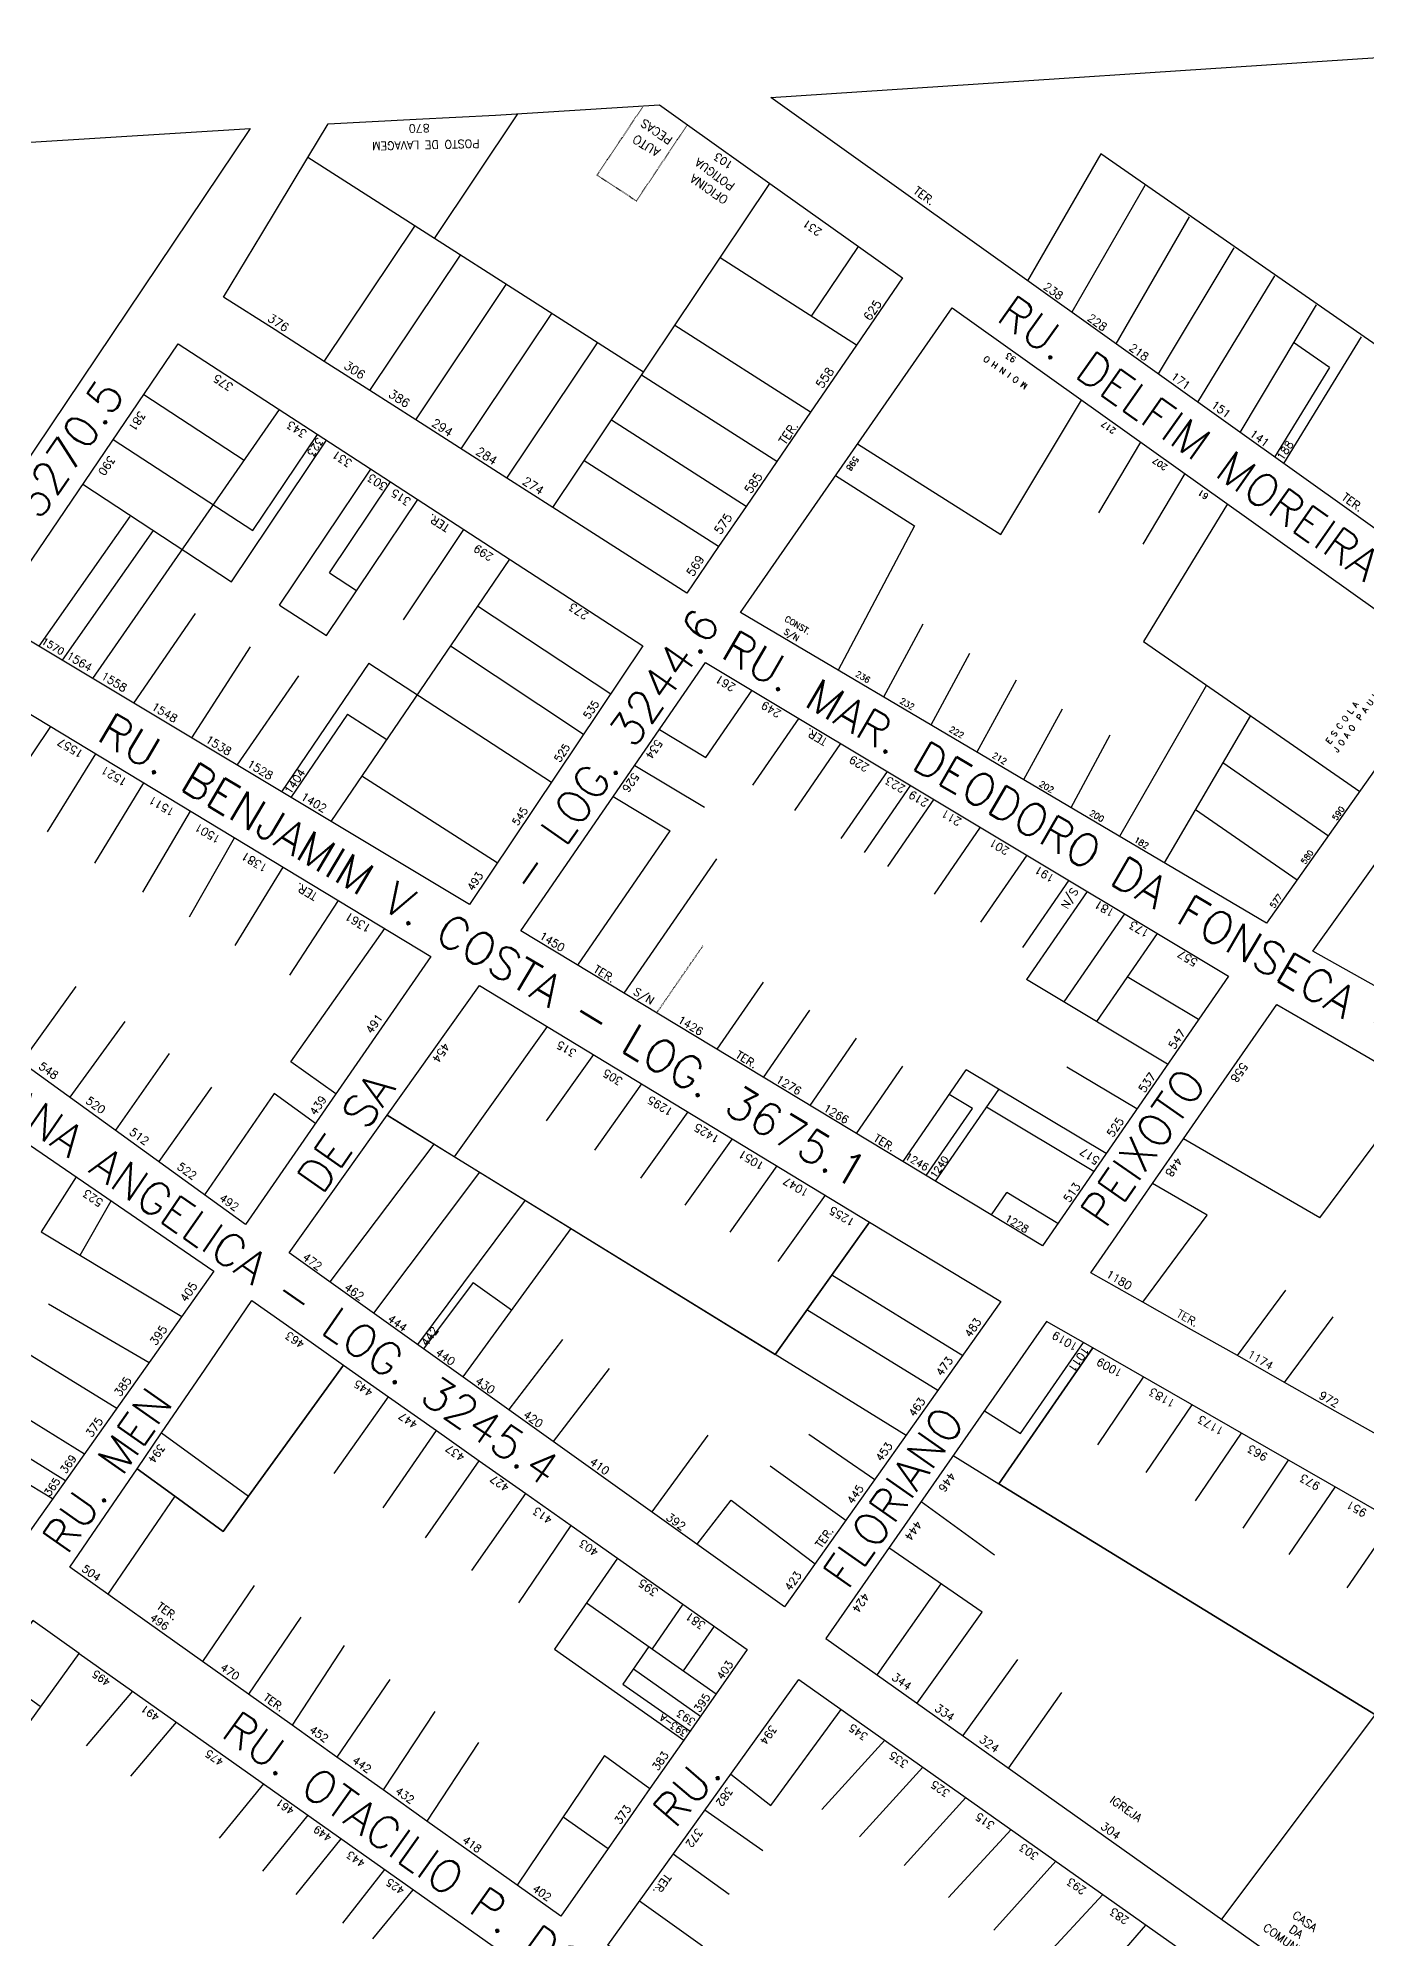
# Model space of a CAD drawing. Extents: x 714896 to 749292, y 8417558 to 8447149.
# Drawn here: x 739249.2 to 739493.9, y 8427572.9 to 8427923.2 of the extents above; entities that cross this region are included whole.
import ezdxf

# ---------------------------------------------------------------- set-up
doc = ezdxf.new("R2010")
doc.units = 0
doc.header["$MEASUREMENT"] = 0
doc.linetypes.add('ACAD_ISO03W100', pattern=[30, 12, -18])
for name, color, linetype in [('LOTE', 7, 'CONTINUOUS'), ('NUM-PORTA', 7, 'CONTINUOUS'), ('QUADRA', 6, 'CONTINUOUS'), ('TEXTO', 7, 'CONTINUOUS'), ('TEXTODERUA', 3, 'CONTINUOUS')]:
    doc.layers.add(name, color=color, linetype=linetype)
doc.styles.add('ROMANS', font='ROMANS.SHX', dxfattribs={"height": 1.5})

msp = doc.modelspace()

# ---------------------------------------------------------------- linework, layer by layer
at = {"layer": 'LOTE', "color": 7}
for p, q in [((739444.91, 8427901.8, 525.79), (739431.42, 8427878.44, 526.95)), ((739533.02, 8427840.56, 523.89), (739444.91, 8427901.8, 525.79)), ((739453.05, 8427896, 525.79), (739439.56, 8427872.63, 526.95)), ((739461.19, 8427890.19, 525.79), (739447.7, 8427866.82, 526.95)), ((739469.4, 8427884.51, 525.73), (739455.47, 8427861.28, 526.94)), ((739476.89, 8427879.34, 525.67), (739462.73, 8427856.09, 526.94)), ((739484.61, 8427874.01, 525.64), (739470.55, 8427850.51, 526.94)), ((739492.85, 8427868.13, 525.55), (739478.55, 8427844.8, 526.93)), ((739487.05, 8427862.48, 525.55), (739480.44, 8427867.05, 525.72)), ((739487.05, 8427862.48, 525.95), (739476.92, 8427845.96, 526.93)), ((739268.66, 8427857.49, 530.44), (739287.13, 8427845.39, 530.27)), ((739426.51, 8427831.67, 530.11), (739441.39, 8427856.46, 529.7)), ((739293.6, 8427854.71, 530.49), (739259.21, 8427805.18, 530.69)), ((739263.04, 8427849.21, 530.44), (739288.71, 8427832.4, 530.21)), ((739284.79, 8427822.97, 530.49), (739302.3, 8427849.05, 530.49)), ((739288.71, 8427832.4, 530.21), (739300.63, 8427850.14, 530.49)), ((739400.13, 8427848.41, 529.76), (739426.51, 8427831.67, 530.11)), ((739444.57, 8427835.7, 530.04), (739452.29, 8427848.71, 529.7)), ((739293.68, 8427818.67, 530.49), (739310.5, 8427843.72, 530.49)), ((739396.08, 8427842.58, 529.76), (739410.63, 8427833.31, 530.08)), ((739452.72, 8427829.89, 530.04), (739460.43, 8427842.91, 529.7)), ((739257.42, 8427840.94, 530.44), (739284.79, 8427822.97, 530.49)), ((739302.84, 8427824.64, 530.49), (739314.08, 8427841.39, 530.49)), ((739266.1, 8427835.01, 530.18), (739249.33, 8427811.11, 528.99)), ((739302.29, 8427813.07, 530.49), (739319.11, 8427838.11, 530.49)), ((739468.28, 8427837.32, 529.7), (739452.79, 8427811.96, 530.25)), ((739270.38, 8427832.42, 530.18), (739253.61, 8427808.52, 528.99)), ((739316.46, 8427815.98, 530.49), (739327.61, 8427832.59, 530.49)), ((739410.63, 8427833.31, 530.08), (739396.53, 8427806.68, 530.76)), ((739302.84, 8427824.64, 529.4), (739307.86, 8427821.37, 529.6)), ((739335.99, 8427827.13, 530.49), (739303.13, 8427778.81, 528.99)), ((739293.68, 8427818.67, 529.25), (739302.29, 8427813.07, 529.6)), ((739330.13, 8427818.52, 530.46), (739354.65, 8427802.36, 531.29)), ((739278.09, 8427817.11, 530.02), (739266.78, 8427800.62, 528.99)), ((739412.16, 8427815.18, 530.34), (739404.9, 8427801.73, 530.76)), ((739288.26, 8427811.02, 530.03), (739277.44, 8427794.22, 528.99)), ((739325.12, 8427811.15, 530.4), (739349.63, 8427794.88, 531.29)), ((739452.79, 8427811.96, 530.25), (739492.6, 8427784.37, 530.76)), ((739310.1, 8427807.98, 529.92), (739294.04, 8427784.27, 528.99)), ((739310.1, 8427807.98, 529.92), (739343.73, 8427786.07, 531.29)), ((739420.76, 8427809.77, 530.39), (739413.62, 8427796.58, 530.76)), ((739297.17, 8427805.67, 530.03), (739285.79, 8427789.22, 528.99)), ((739429.33, 8427804.85, 530.42), (739422.1, 8427791.57, 530.76)), ((739464.4, 8427803.93, 530.31), (739448.36, 8427776.05, 530.76)), ((739306.16, 8427798.61, 529.95), (739295.76, 8427783.25, 528.99)), ((739306.16, 8427798.61, 529.98), (739313.39, 8427793.9, 530.27)), ((739437.81, 8427799.51, 530.45), (739430.7, 8427786.49, 530.76)), ((739472.48, 8427798.34, 530.36), (739456.61, 8427771.17, 530.76)), ((739251.46, 8427796.33, 528.77), (739221.76, 8427752.08, 530.79)), ((739446.61, 8427794.74, 530.46), (739439.42, 8427781.34, 530.76)), ((739250.93, 8427776.93, 529.98), (739259.81, 8427791.28, 528.77)), ((739467.41, 8427789.66, 530.51), (739486.83, 8427776.2, 530.76)), ((739333.75, 8427771.19, 531.29), (739308.82, 8427787.17, 529.78)), ((739259.62, 8427771.15, 529.96), (739268.66, 8427785.93, 528.77)), ((739268.49, 8427765.82, 529.97), (739277.24, 8427780.74, 528.77)), ((739462.35, 8427781, 530.52), (739481.06, 8427768.04, 530.76)), ((739277.07, 8427761.28, 529.98), (739285.38, 8427775.82, 528.77)), ((739285.51, 8427755.97, 530.06), (739294.31, 8427770.42, 528.77)), ((739295.56, 8427750.49, 530.22), (739304.5, 8427764.26, 528.77)), ((739295.75, 8427734.56, 530.83), (739313.03, 8427759.1, 528.77)), ((739256.11, 8427748.39, 530.49), (739246.11, 8427734.46, 530.79)), ((739265.19, 8427741.96, 530.54), (739255.01, 8427728.02, 530.79)), ((739273.34, 8427736.06, 530.6), (739263.44, 8427721.92, 530.79)), ((739304.04, 8427728.65, 531.54), (739295.75, 8427734.56, 530.83)), ((739281.11, 8427729.86, 530.72), (739271.4, 8427716.16, 530.79)), ((739292.67, 8427728.7, 530.92), (739279.83, 8427710.06, 530.79)), ((739300.27, 8427723.2, 531.54), (739292.67, 8427728.7, 530.92)), ((739322.07, 8427719.39, 533.68), (739302.9, 8427694.01, 533.22)), ((739256.21, 8427713.34, 530.92), (739249.75, 8427703.21, 532.12)), ((739330.49, 8427714.2, 533.67), (739310.95, 8427688.25, 533.22)), ((739256.94, 8427698.89, 532.18), (739262.64, 8427708.93, 530.92)), ((739338.89, 8427709.02, 533.87), (739319.06, 8427682.46, 533.22)), ((739249.75, 8427703.21, 532.12), (739275.65, 8427687.64, 533.56)), ((739347.31, 8427703.82, 533.87), (739327.41, 8427676.5, 533.22)), ((739329.34, 8427693.88, 533.52), (739320.2, 8427681.64, 533.22)), ((739251.13, 8427689.96, 532.64), (739269.64, 8427679.16, 533.56)), ((739245.66, 8427681.85, 532.87), (739263.66, 8427670.73, 533.56)), ((739345.75, 8427683.35, 533.53), (739335.86, 8427670.46, 533.22)), ((739354.37, 8427678.05, 533.55), (739344.08, 8427664.59, 533.22)), ((739444.36, 8427664, 531.1), (739452.79, 8427676.46, 530.96)), ((739239.56, 8427673.57, 533.02), (739257.71, 8427662.32, 533.56)), ((739303.73, 8427658.7, 534.23), (739313.75, 8427672.8, 534.68)), ((739453.28, 8427658.88, 531.13), (739461.75, 8427671.32, 530.96)), ((739236.1, 8427668.67, 533.02), (739254.25, 8427657.42, 533.56)), ((739251.81, 8427654, 533.56), (739234.04, 8427664.79, 533.12)), ((739271.93, 8427666.18, 533.09), (739287.95, 8427654.5, 533.54)), ((739312.74, 8427652.36, 534.34), (739322.57, 8427666.59, 534.68)), ((739372.57, 8427665.75, 533.62), (739362.24, 8427651.61, 533.22)), ((739391.17, 8427665.97, 533.82), (739403.29, 8427657.58, 534.17)), ((739462.36, 8427653.67, 531.13), (739470.81, 8427666.11, 530.96)), ((739320.57, 8427646.81, 534.41), (739330.44, 8427661.05, 534.68)), ((739384.04, 8427660.11, 533.73), (739397.99, 8427650.11, 534.17)), ((739471.17, 8427648.62, 531.14), (739479.48, 8427661.14, 530.96)), ((739274.37, 8427654.51, 533.76), (739262.01, 8427636.47, 534.03)), ((739329.06, 8427640.85, 534.49), (739339.05, 8427654.98, 534.68)), ((739370.58, 8427645.66, 533.22), (739376.87, 8427653.77, 533.58)), ((739376.87, 8427653.77, 533.58), (739392.31, 8427642.08, 534.17)), ((739425.35, 8427643.62, 531.32), (739411.82, 8427653.5, 530.89)), ((739479.62, 8427643.76, 531.13), (739488.08, 8427656.2, 530.96)), ((739490.32, 8427637.62, 531.12), (739498.86, 8427650.01, 530.96)), ((739337.74, 8427634.88, 534.57), (739347.38, 8427649.12, 534.68)), ((739355.91, 8427643.1, 534.68), (739344.32, 8427626.31, 534.65)), ((739423.06, 8427633.12, 531.53), (739405.89, 8427644.97, 530.89)), ((739289, 8427638.04, 534.06), (739279.48, 8427624.04, 534.03)), ((739415.47, 8427638.36, 531.38), (739403.72, 8427621.64, 532.55)), ((739297.6, 8427632.23, 534.15), (739287.92, 8427618.04, 534.03)), ((739350.22, 8427634.85, 532.92), (739374.08, 8427618.08, 533.88)), ((739367.96, 8427634.62, 533.88), (739362.27, 8427626.38, 533.87)), ((739411.12, 8427616.39, 532.55), (739423.06, 8427633.12, 531.53)), ((739373.68, 8427630.59, 533.88), (739367.99, 8427622.35, 533.87)), ((739305.57, 8427627, 534.22), (739295.97, 8427612.32, 534.03)), ((739344.32, 8427626.31, 534.65), (739368.13, 8427609.57, 535.61)), ((739361.67, 8427626.8, 534.66), (739356.91, 8427619.9, 534.65)), ((739241.21, 8427621.85), (739249.56, 8427615.8, -0.04)), ((739358.83, 8427622.68, 532.59), (739371.21, 8427613.98, 533.09)), ((739429.57, 8427624.45, 531.69), (739419.53, 8427610.42, 532.55)), ((739258.1, 8427608.55, 535.74), (739266.61, 8427618.57, 535.75)), ((739314, 8427620.73, 534.3), (739304.22, 8427606.46, 534.03)), ((739356.91, 8427619.9, 534.65), (739369.28, 8427611.21, 535.61)), ((739437.7, 8427618.37, 531.74), (739427.94, 8427604.45, 532.55)), ((739322.26, 8427614.86, 534.37), (739312.75, 8427600.39, 534.03)), ((739356.37, 8427617.83, 533.86), (739356.36, 8427617.82, 533.86)), ((739384.16, 8427597.53, 534.47), (739397.11, 8427615.23, 534.51)), ((739266.26, 8427602.92, 535.76), (739274.67, 8427612.86, 535.75)), ((739330.33, 8427609.12, 534.47), (739320.8, 8427594.66, 534.03)), ((739393.51, 8427596.82, 534.47), (739405.12, 8427609.56, 534.51)), ((739353.53, 8427606.71, 534.99), (739337.4, 8427582.87, 534.03)), ((739353.53, 8427606.71, 535.38), (739361.87, 8427600.63, 535.61)), ((739400.48, 8427591.75, 534.46), (739412.15, 8427604.58, 534.51)), ((739282.62, 8427591.5, 535.8), (739290.75, 8427601.49, 535.75)), ((739376.78, 8427603.3, 534.51), (739384.16, 8427597.53, 534.47)), ((739408.71, 8427586.48, 534.45), (739420.06, 8427598.98, 534.51)), ((739290.6, 8427585.44, 535.85), (739298.91, 8427595.72, 535.75)), ((739345.87, 8427595.41, 534.85), (739354.17, 8427589.63, 535.61)), ((739382.66, 8427589.2, 534.45), (739372, 8427596.65, 534.51)), ((739296.7, 8427581.12, 535.85), (739305.01, 8427591.4, 535.75)), ((739416.9, 8427580.56, 534.45), (739428.4, 8427593.08, 534.51)), ((739376.5, 8427581.14, 534.43), (739366.18, 8427588.54, 534.51)), ((739425.21, 8427574.57, 534.45), (739436.64, 8427587.25, 534.51)), ((739305.29, 8427575.83, 535.9), (739313.06, 8427585.71, 535.75)), ((739310.85, 8427572.96, 535.94), (739318.26, 8427582.02, 535.75)), ((739371.53, 8427571.59, 534.39), (739359.97, 8427579.89, 534.51)), ((739433.72, 8427568.61, 534.44), (739445.32, 8427581.1, 534.51)), ((739441.84, 8427562.41, 534.44), (739453.23, 8427575.51, 534.51))]:
    msp.add_line(p, q, dxfattribs=at)
at = {"layer": 'LOTE', "color": 7, "linetype": 'CONTINUOUS', "flags": 128}
for points in [[(739322.18, 8427886.2), (739337.55, 8427909.18)], [(739360.69, 8427861.57), (739298.85, 8427901.13)], [(739399.95, 8427866.58), (739374.81, 8427882.66)], [(739391.48, 8427854.2), (739366.47, 8427870.2)], [(739385.26, 8427845.13), (739360.35, 8427861.06)], [(739379.61, 8427836.87), (739354.79, 8427852.75)], [(739374.53, 8427829.45), (739349.79, 8427845.27)], [(739372.18, 8427790.6), (739380.71, 8427802.98)], [(739389.28, 8427797.83), (739380.77, 8427785.48)], [(739363.61, 8427795.75), (739372.18, 8427790.6)], [(739397, 8427793.2), (739388.49, 8427780.85)], [(739359.07, 8427789.16), (739371.93, 8427781.44)], [(739405.57, 8427788.05), (739397.06, 8427775.7)], [(739355.1, 8427783.39), (739365.62, 8427777.08)], [(739409.86, 8427785.48), (739401.35, 8427773.13)], [(739414.15, 8427782.9), (739405.64, 8427770.55)], [(739348.58, 8427752.35), (739365.62, 8427777.08)], [(739422.72, 8427777.76), (739414.21, 8427765.41)], [(739431.3, 8427772.61), (739422.79, 8427760.26)], [(739357.14, 8427747.18), (739374.17, 8427771.91)], [(739439.01, 8427767.98), (739430.5, 8427755.63)], [(739442.44, 8427765.92), (739431.25, 8427749.68)], [(739449.3, 8427761.8), (739438.11, 8427745.56)], [(739455.3, 8427758.2), (739444.12, 8427741.96)], [(739374.26, 8427736.84), (739382.79, 8427749.22)], [(739457.23, 8427734.09), (739431.25, 8427749.68)], [(739462.9, 8427742.32), (739449.79, 8427750.2)], [(739382.82, 8427731.67), (739391.35, 8427744.05)], [(739342.94, 8427741.05), (739325.85, 8427717.06)], [(739391.38, 8427726.51), (739399.91, 8427738.88)], [(739351.49, 8427735.86), (739342.79, 8427723.65)], [(739399.94, 8427721.34), (739408.47, 8427733.71)], [(739451.55, 8427725.86), (739438.69, 8427733.58)], [(739360.34, 8427730.49), (739351.64, 8427718.28)], [(739408.5, 8427716.17), (739420.15, 8427733.07)], [(739445.88, 8427717.62), (739420.15, 8427733.07)], [(739485.28, 8427705.79), (739503.29, 8427730.08)], [(739414.5, 8427712.55), (739426.15, 8427729.46)], [(739421.29, 8427725.94), (739417.01, 8427728.52)], [(739368.84, 8427725.34), (739360.13, 8427713.12)], [(739412.78, 8427713.58), (739421.29, 8427725.94)], [(739443.61, 8427714.33), (739423.88, 8427726.17)], [(739377.04, 8427720.37), (739368.33, 8427708.15)], [(739485.28, 8427705.79), (739460.16, 8427720.34)], [(739385.28, 8427715.36), (739376.58, 8427703.15)], [(739394.17, 8427709.98), (739385.46, 8427697.76)], [(739424.77, 8427706.35), (739427.61, 8427710.47)], [(739437.02, 8427704.78), (739427.61, 8427710.47)], [(739464.54, 8427706.28), (739454.47, 8427712.12)], [(739452.66, 8427690.26), (739464.54, 8427706.28)], [(739395.4, 8427695.3), (739419.48, 8427680.44)], [(739470.07, 8427680.41), (739479, 8427692.46)], [(739414.9, 8427673.98), (739390.8, 8427688.85)], [(739478.77, 8427675.48), (739487.7, 8427687.53)], [(739430.12, 8427666.05), (739441.71, 8427682.82)], [(739409.05, 8427665.72), (739384.93, 8427680.61)], [(739423.47, 8427670.23), (739430.12, 8427666.05)], [(739417.75, 8427662.02), (739426.12, 8427656.76)], [(739467.22, 8427576.58), (739495.79, 8427614.58)]]:
    msp.add_lwpolyline(points, dxfattribs=at)
at = {"layer": 'LOTE', "color": 7, "linetype": 'ACAD_ISO03W100', "ltscale": 0.007, "flags": 128}
for points in [[(739352.15, 8427897.91), (739360.49, 8427910.37)], [(739352.15, 8427897.91), (739359.39, 8427893.14)]]:
    msp.add_lwpolyline(points, dxfattribs=at)
at = {"layer": 'LOTE', "color": 7, "linetype": 'ACAD_ISO03W100', "ltscale": 0.007, "elevation": 1061.41, "flags": 128}
msp.add_lwpolyline([(739359.39, 8427893.14), (739368.78, 8427907.18)], dxfattribs=at)
at = {"layer": 'LOTE', "color": 7, "linetype": 'CONTINUOUS', "flags": 128}
for points, elevation in [([(739344, 8427836.64), (739383.97, 8427896.36)], 530.64), ([(739301.88, 8427863.59), (739318.57, 8427888.52)], 530.64), ([(739391.65, 8427871.89), (739400.27, 8427884.76)], 530.64), ([(739310.31, 8427858.2), (739326.99, 8427883.13)], 530.64), ([(739318.73, 8427852.81), (739335.41, 8427877.74)], 530.64), ([(739327.1, 8427847.46), (739343.79, 8427872.38)], 530.64), ([(739335.53, 8427842.07), (739352.21, 8427866.99)], 530.64), ([(739329.34, 8427693.88), (739336.4, 8427688.84)], 533.52)]:
    msp.add_lwpolyline(points, dxfattribs=dict(at, elevation=elevation))
at = {"layer": 'LOTE', "color": 7, "linetype": 'ACAD_ISO03W100', "ltscale": 0.008, "flags": 128}
msp.add_lwpolyline([(739363.13, 8427743.56), (739371.66, 8427755.94)], dxfattribs=at)
at = {"layer": 'QUADRA', "color": 6, "linetype": 'CONTINUOUS'}
for points in [[(739384.15, 8427912.18), (739507.1, 8427920.29), (739560.3, 8427923.33), (739569.57, 8427892.47), (739516.79, 8427817.51), (739384.15, 8427912.18)], [(739374.53, 8427829.45), (739368.66, 8427820.87), (739344, 8427836.64), (739335.53, 8427842.07), (739318.73, 8427852.81), (739310.31, 8427858.2), (739301.88, 8427863.59), (739292.84, 8427869.37), (739283.36, 8427875.44), (739290.37, 8427887.07), (739298.85, 8427901.13), (739302.6, 8427907.35), (739318.83, 8427908.2), (739333.44, 8427908.96), (739363.66, 8427910.82), (739368.78, 8427907.18), (739383.97, 8427896.36), (739400.27, 8427884.76), (739408.42, 8427878.96), (739399.95, 8427866.58), (739391.48, 8427854.2), (739385.26, 8427845.13), (739379.61, 8427836.87), (739374.53, 8427829.45)], [(739313.48, 8427724.69), (739330.51, 8427748.59), (739402.33, 8427705.02), (739384.93, 8427680.61), (739325.85, 8427717.06), (739313.48, 8427724.69)], [(739402.33, 8427705.02), (739426.5, 8427690.36), (739386.69, 8427634.15), (739295.42, 8427699.35), (739313.48, 8427724.69), (739384.93, 8427680.61), (739402.33, 8427705.02)], [(739443.45, 8427681.83), (739434.93, 8427686.71), (739394.3, 8427628.31), (739491.31, 8427559.48), (739541.02, 8427625.82), (739515.32, 8427640.57), (739495.52, 8427614.22), (739426.12, 8427656.76), (739443.45, 8427681.83)], [(739515.32, 8427640.57), (739443.45, 8427681.83), (739426.12, 8427656.76), (739495.52, 8427614.22), (739515.32, 8427640.56)], [(739218.98, 8427573.19), (739256.76, 8427625.54), (739248.19, 8427631.61), (739210.56, 8427579.01), (739218.98, 8427573.19)], [(739218.98, 8427573.19), (739256.76, 8427625.54), (739338.66, 8427567.59), (739302.17, 8427515.71), (739218.98, 8427573.19)], [(739354.15, 8427571.78), (739389.31, 8427620.75), (739485.73, 8427552.5), (739449.41, 8427503.97), (739354.15, 8427571.78)]]:
    msp.add_lwpolyline(points, close=True, dxfattribs=at)
at = {"layer": 'QUADRA', "color": 6}
for points in [[(739111.57, 8427895.52), (739288.23, 8427906.49), (739231.72, 8427822.33), (739111.57, 8427895.52)], [(739417.52, 8427873.46), (739509.36, 8427808.07), (739475.42, 8427760.06), (739378.54, 8427817.33), (739417.52, 8427873.46)], [(739275, 8427866.82), (739360.55, 8427811.15), (739328.62, 8427763.52), (739240.67, 8427816.3), (739275, 8427866.82)], [(739372.14, 8427808.12), (739468.42, 8427750.33), (739434.19, 8427700.66), (739338.08, 8427758.69), (739372.14, 8427808.12)], [(739234.1, 8427806.8), (739321.54, 8427753.96), (739287.41, 8427704.57), (739205.76, 8427763.66), (739234.1, 8427806.8)], [(739518.11, 8427802.63), (739618.47, 8427730.54), (739591.27, 8427694.79), (739483.98, 8427754.94), (739518.11, 8427802.63)], [(739197.4, 8427753.66), (739281.56, 8427695.96), (739241.02, 8427638.77), (739154.71, 8427691.69), (739197.4, 8427753.66)]]:
    msp.add_lwpolyline(points, close=True, dxfattribs=at)
at = {"layer": 'QUADRA', "color": 6, "linetype": 'CONTINUOUS'}
msp.add_lwpolyline([(739496.18, 8427665.63), (739488.11, 8427670.2), (739478.77, 8427675.48), (739470.07, 8427680.41), (739461.61, 8427685.19), (739452.66, 8427690.26), (739443.08, 8427695.68), (739447.79, 8427702.48), (739450.89, 8427706.96), (739454.47, 8427712.12), (739460.16, 8427720.34), (739465.7, 8427728.33), (739471.99, 8427737.42), (739477.33, 8427745.12), (739482.87, 8427741.91), (739490.72, 8427737.36), (739503.29, 8427730.08)], dxfattribs=at)
at = {"layer": 'QUADRA', "color": 6, "linetype": 'CONTINUOUS', "elevation": 533.09}
for points in [[(739267.42, 8427659.57), (739271.93, 8427666.18), (739279.93, 8427677.91), (739288.56, 8427690.55), (739299.48, 8427682.86), (739305.42, 8427678.68), (739287.95, 8427654.5), (739283.27, 8427648.02), (739274.37, 8427654.51), (739267.42, 8427659.57)], [(739305.42, 8427678.68), (739313.75, 8427672.8), (739322.57, 8427666.59), (739330.44, 8427661.05), (739339.05, 8427654.98), (739347.38, 8427649.12), (739355.91, 8427643.1), (739363.58, 8427637.71), (739367.96, 8427634.62), (739379.81, 8427626.27), (739374.08, 8427618.08), (739368.13, 8427609.57), (739361.87, 8427600.63), (739354.17, 8427589.63), (739345.44, 8427577.15), (739337.4, 8427582.87), (739328.57, 8427589.14), (739320.8, 8427594.66), (739312.75, 8427600.39), (739304.22, 8427606.46), (739295.97, 8427612.32), (739287.92, 8427618.04), (739279.48, 8427624.04), (739269.29, 8427631.29), (739262.01, 8427636.47), (739255.04, 8427641.42), (739261.53, 8427650.93), (739267.42, 8427659.57), (739274.37, 8427654.51), (739283.27, 8427648.02), (739287.95, 8427654.5), (739305.42, 8427678.68)]]:
    msp.add_lwpolyline(points, close=True, dxfattribs=at)

# ---------------------------------------------------------------- texts
at = {"layer": 'NUM-PORTA', "color": 7, "style": 'ROMANS'}
for s, height, rotation, p in [('870', 1.5, 181.373, (739321.29, 8427907.33)), ('103', 1.42, 146.21, (739377.35, 8427900.08)), ('231', 1.407, 144.915, (739393.66, 8427887.72)), ('238', 1.477, 323.7211, (739434.22, 8427877.07)), ('625', 1.562, 55.6617, (739402.39, 8427870.91)), ('376', 1.586, 326.8601, (739291.29, 8427871.16)), ('228', 1.477, 323.7211, (739442.31, 8427871.29)), ('218', 1.477, 323.7211, (739449.99, 8427865.81)), ('306', 1.586, 326.8601, (739305.35, 8427862.43)), ('93', 1.105, 144.6751, (739429.43, 8427864.17)), ('558', 1.562, 55.6617, (739393.61, 8427858.48)), ('171', 1.478, 323.7195, (739457.67, 8427860.51)), ('386', 1.584, 326.8703, (739313.58, 8427857.19)), ('151', 1.478, 323.7191, (739465.09, 8427855.28)), ('381', 1.47, 236.1032, (739267.88, 8427854.56, 0)), ('294', 1.584, 326.8703, (739321.51, 8427851.84, -530.64)), ('343', 1.47, 146.9166, (739298.82, 8427850.64)), ('323', 1.4, 235.94, (739300.67, 8427849.69)), ('217', 1.106, 144.6123, (739447.82, 8427851.04)), ('141', 1.478, 323.7196, (739472.19, 8427849.96)), ('390', 1.47, 236.1032, (739262.3, 8427846.35, 0)), ('331', 1.47, 146.916, (739307.18, 8427845.18)), ('284', 1.584, 326.8703, (739329.67, 8427846.61, -530.64)), ('598', 1.085, 235.1086, (739399.54, 8427846.2)), ('207', 1.106, 144.6123, (739457.3, 8427844.3)), ('188', 1.478, 56.9403, (739478.43, 8427845.19, -0.01)), ('303', 1.47, 146.9186, (739313.66, 8427840.9)), ('274', 1.584, 326.8703, (739338.25, 8427841.13)), ('585', 1.561, 55.8483, (739380.46, 8427839.08)), ('315', 1.47, 146.9186, (739317.99, 8427838.11, -530.49)), ('61', 1.106, 144.6021, (739464.88, 8427838.94)), ('575', 1.564, 56.1821, (739374.9, 8427831.56)), ('299', 1.47, 146.9186, (739333.19, 8427827.9)), ('569', 1.564, 57.6433, (739369.82, 8427823.83)), ('273', 1.47, 146.9186, (739350.74, 8427817.12)), ('S/N', 1.092, 329.4776, (739386.41, 8427813.49)), ('1570', 1.3, 328.8782, (739249.68, 8427811.7)), ('1564', 1.483, 328.8782, (739254.24, 8427808.96)), ('1558', 1.483, 328.8782, (739260.63, 8427805.22)), ('261', 1.476, 148.843, (739377.8, 8427803.9)), ('236', 1.092, 329.4776, (739399.62, 8427805.69)), ('1548', 1.484, 328.9298, (739269.92, 8427799.58)), ('535', 1.381, 56.2208, (739350.65, 8427797.56)), ('249', 1.478, 148.8806, (739386.19, 8427799.1)), ('232', 1.092, 329.4546, (739407.77, 8427800.73)), ('1557', 1.485, 148.8836, (739257.7, 8427791.67)), ('1538', 1.484, 328.9524, (739279.87, 8427793.52)), ('525', 1.38, 56.2218, (739345.28, 8427789.6)), ('534', 1.447, 235.491, (739363.09, 8427794.06)), ('222', 1.092, 329.4537, (739416.89, 8427795.5)), ('1528', 1.484, 328.9411, (739287.52, 8427789.05)), ('229', 1.479, 148.9055, (739402.4, 8427789.11)), ('212', 1.092, 329.4446, (739424.79, 8427790.7)), ('1521', 1.485, 148.8914, (739265.74, 8427786.48)), ('1404', 1.484, 55.6283, (739295.66, 8427783.68, 530.2)), ('526', 1.446, 235.469, (739358.81, 8427787.92)), ('223', 1.479, 148.9068, (739409.08, 8427785.21)), ('202', 1.092, 329.4383, (739433.46, 8427785.44)), ('1511', 1.484, 148.8958, (739274.51, 8427780.96)), ('1402', 1.484, 328.9501, (739297.43, 8427783)), ('219', 1.479, 148.9068, (739413.37, 8427782.63)), ('545', 1.381, 56.2459, (739337.52, 8427777.92)), ('211', 1.479, 148.9051, (739419.41, 8427779.15)), ('200', 1.092, 329.4418, (739442.7, 8427780.08)), ('590', 1.066, 54.6399, (739488.33, 8427778.89)), ('1501', 1.484, 148.8916, (739282.98, 8427775.93)), ('201', 1.479, 148.8925, (739428.23, 8427773.77)), ('182', 1.092, 329.4417, (739450.92, 8427775.15)), ('1381', 1.484, 148.8956, (739291.61, 8427770.64)), ('580', 1.066, 54.6399, (739482.59, 8427770.84)), ('493', 1.402, 56.7638, (739329.28, 8427765.91)), ('191', 1.479, 148.8837, (739436.58, 8427768.75)), ('S/N', 1.479, 238.8837, (739439.61, 8427766.79)), ('577', 1.066, 54.6399, (739476.86, 8427762.74, 530.76)), ('1361', 1.484, 148.9036, (739310.69, 8427759.51)), ('181', 1.479, 148.8837, (739447.61, 8427762.4)), ('1450', 1.459, 328.8607, (739341.36, 8427757.34)), ('173', 1.479, 148.8837, (739454.02, 8427758.61)), ('557', 1.48, 147.7296, (739462.92, 8427753.23)), ('S/N', 1.459, 328.8607, (739358.67, 8427747.08)), ('491', 1.477, 55.3557, (739310.63, 8427739.57)), ('1426', 1.459, 328.8607, (739366.84, 8427741.88)), ('547', 1.48, 55.5669, (739458.47, 8427736.72)), ('454', 1.489, 234.6405, (739323.93, 8427738.24)), ('315', 1.465, 148.7352, (739348.48, 8427736.53)), ('548', 1.481, 324.0915, (739249.14, 8427733.43)), ('558', 1.473, 235.5272, (739470.88, 8427734.54)), ('305', 1.465, 148.7352, (739357.02, 8427731.34)), ('1276', 1.459, 328.855, (739384.93, 8427730.93)), ('537', 1.48, 55.4825, (739452.97, 8427728.73)), ('520', 1.481, 324.0916, (739257.82, 8427727.07)), ('439', 1.477, 55.3721, (739300.28, 8427724.51)), ('1295', 1.465, 148.7352, (739366.29, 8427725.72)), ('1266', 1.459, 328.8533, (739393.67, 8427725.62)), ('1425', 1.464, 148.7437, (739374.88, 8427720.68)), ('525', 1.479, 55.5064, (739447.12, 8427720.51)), ('512', 1.481, 324.0891, (739265.85, 8427721.31)), ('522', 1.481, 324.0891, (739274.65, 8427714.94)), ('1051', 1.464, 148.7477, (739383.09, 8427715.75)), ('1246', 1.362, 328.8426, (739408.7, 8427716.77)), ('1240', 1.3, 55.456, (739414.45, 8427712.95)), ('517', 1.479, 145.5064, (739444.86, 8427716.69)), ('448', 1.472, 235.4646, (739458.87, 8427717.13)), ('1047', 1.464, 148.7504, (739391.31, 8427710.82)), ('523', 1.491, 145.4228, (739261.29, 8427708.96)), ('492', 1.48, 324.0759, (739282.41, 8427709.16)), ('513', 1.478, 55.5799, (739439.14, 8427708.48)), ('1255', 1.464, 148.7504, (739399.77, 8427705.39)), ('1228', 1.362, 329.1713, (739427.11, 8427705.33)), ('472', 1.486, 323.8642, (739297.73, 8427698.26)), ('1180', 1.474, 329.6087, (739445.74, 8427695.01)), ('405', 1.494, 55.0459, (739276.43, 8427690.15)), ('462', 1.485, 324.3065, (739305.44, 8427692.68)), ('395', 1.495, 54.8516, (739270.87, 8427682.16)), ('463', 1.441, 144.8355, (739298.44, 8427682.8)), ('444', 1.484, 324.3386, (739313.39, 8427686.92)), ('442', 1.484, 53.6708, (739320.76, 8427681.99)), ('483', 1.448, 54.7001, (739420.88, 8427683.63)), ('1019', 1.481, 150.1454, (739440.89, 8427682.47)), ('440', 1.484, 324.3618, (739322.23, 8427680.7)), ('1011', 1.481, 235.5933, (739441.69, 8427682.22)), ('1174', 1.475, 330.3831, (739471.75, 8427680.23)), ('473', 1.448, 54.7012, (739415.65, 8427676.51)), ('1009', 1.481, 150.1454, (739449.1, 8427677.6)), ('385', 1.494, 54.8449, (739264.3, 8427672.73, 0.01)), ('445', 1.442, 144.83, (739311.03, 8427673.9)), ('430', 1.484, 324.3842, (739329.55, 8427675.44)), ('1183', 1.481, 150.1454, (739458.78, 8427672.03)), ('463', 1.447, 54.7012, (739410.57, 8427668.98)), ('972', 1.475, 330.4137, (739484.94, 8427672.66)), ('375', 1.494, 54.8231, (739259.05, 8427665.23, 0.01)), ('447', 1.442, 144.8272, (739319.28, 8427667.98)), ('420', 1.484, 324.3885, (739338.4, 8427669.24)), ('1173', 1.481, 150.1454, (739467.77, 8427666.95)), ('394', 1.426, 234.7616, (739271.52, 8427664.28)), ('437', 1.443, 144.8269, (739327.94, 8427662)), ('453', 1.448, 54.7094, (739404.52, 8427660.75)), ('963', 1.481, 150.1454, (739475.81, 8427662.17)), ('369', 1.4, 54.8392, (739254.3, 8427658.56, 0.01)), ('410', 1.484, 324.3881, (739350.64, 8427660.54)), ('365', 1.4, 54.8392, (739251.31, 8427654.35, 0.01)), ('427', 1.443, 144.8276, (739336.14, 8427656.4)), ('445', 1.448, 54.7136, (739399.22, 8427652.92)), ('446', 1.484, 235.1704, (739417.11, 8427659.1)), ('973', 1.489, 150.1531, (739485.47, 8427656.79, 0)), ('951', 1.489, 150.1531, (739494.07, 8427651.86)), ('413', 1.443, 144.8204, (739344.05, 8427650.46)), ('392', 1.484, 324.3956, (739364.7, 8427650.32)), ('444', 1.484, 235.1704, (739410.9, 8427650.17)), ('403', 1.443, 144.8172, (739352.56, 8427644.5)), ('504', 1.426, 324.7616, (739257.1, 8427640.83)), ('395', 1.5, 144.8172, (739363.57, 8427637.16)), ('423', 1.454, 54.9008, (739387.76, 8427636.93)), ('424', 1.484, 235.1704, (739401.22, 8427636.88)), ('496', 1.432, 324.6159, (739269.62, 8427631.85)), ('381', 1.5, 144.8172, (739372.28, 8427631.03, -0.79)), ('495', 1.384, 144.5165, (739262.69, 8427620.52)), ('470', 1.432, 324.6059, (739282.62, 8427622.65)), ('403', 1.428, 55.0521, (739375.21, 8427620.55)), ('344', 1.493, 324.6297, (739406.27, 8427620.87)), ('395', 1.428, 55.0521, (739371.01, 8427614.54)), ('491', 1.385, 144.5684, (739271.69, 8427614.09)), ('393-A', 1.3, 145.0521, (739368.95, 8427611.14)), ('393', 1.4, 145.0521, (739370.4, 8427613.25)), ('334', 1.493, 324.6322, (739414.16, 8427615.16)), ('452', 1.433, 324.6035, (739299.02, 8427611.19)), ('394', 1.448, 234.9199, (739384.18, 8427612.47)), ('345', 1.434, 144.2388, (739402.15, 8427610.52)), ('475', 1.385, 144.6146, (739283.51, 8427605.83)), ('383', 1.428, 55.0388, (739363.33, 8427603.83)), ('335', 1.434, 144.4336, (739409.59, 8427605.47)), ('324', 1.493, 324.6327, (739422.38, 8427609.4)), ('442', 1.433, 324.6012, (739306.93, 8427605.54)), ('432', 1.433, 324.5993, (739314.84, 8427599.89)), ('382', 1.448, 234.7232, (739376.11, 8427601.06)), ('325', 1.434, 144.4983, (739417.26, 8427600.09)), ('461', 1.385, 144.6058, (739296.54, 8427596.83)), ('373', 1.428, 55.036, (739356.42, 8427593.95)), ('449', 1.385, 144.6058, (739303.44, 8427591.9)), ('315', 1.434, 144.503, (739425.49, 8427594.16)), ('304', 1.494, 324.6347, (739444.73, 8427593.39)), ('418', 1.433, 324.5943, (739327.2, 8427590.85)), ('372', 1.448, 234.6514, (739370.53, 8427593.49)), ('303', 1.434, 144.5265, (739433.6, 8427588.48)), ('443', 1.385, 144.5919, (739309.58, 8427587.15)), ('425', 1.385, 144.5932, (739316.83, 8427582.15)), ('293', 1.434, 144.5082, (739442.37, 8427582.16)), ('402', 1.432, 324.5861, (739340.09, 8427581.91)), ('283', 1.434, 144.5085, (739450.26, 8427576.64))]:
    msp.add_text(s, height=height, rotation=rotation, dxfattribs=at).set_placement(p)
at = {"layer": 'NUM-PORTA', "style": 'ROMANS'}
msp.add_text('375', height=1.469, rotation=146.8513, dxfattribs=at).set_placement((739285.25, 8427859.24))
at = {"layer": 'TEXTO', "style": 'ROMANS'}
for s, height, rotation, p in [('AUTO', 1.636, 147.9403, (739363.97, 8427902.56)), ('PECAS', 1.53, 145.713, (739366.22, 8427904.69)), ('OFICINA', 1.574, 145.4514, (739376.45, 8427893.72)), ('POTIGUA', 1.524, 144.2377, (739377.64, 8427896.22)), ('TER.', 1.476, 323.744, (739410.28, 8427894.72)), ('M O I N H O', 1.1015, 144.994, (739431.52, 8427859.28)), ('TER.', 1.564, 55.7854, (739386.8, 8427848.09)), ('TER.', 1.479, 323.745, (739489.17, 8427838.26)), ('TER.', 1.47, 146.9238, (739325.12, 8427833.31, -530.49)), ('CONST.', 1.092, 329.5568, (739386.56, 8427815.83, -0.05)), ('J O A O  P A U L O  II', 1.0754, 54.3743, (739488.52, 8427791.42)), ('E S C O L A', 1.0775, 54.3148, (739487.14, 8427793)), ('TER.', 1.478, 148.8922, (739394.71, 8427793.97)), ('TER.', 1.484, 148.8878, (739300.8, 8427765.44)), ('TER.', 1.458, 328.8399, (739351.35, 8427751.18)), ('TER.', 1.459, 328.8581, (739377.53, 8427735.4)), ('TER.', 1.459, 328.851, (739402.95, 8427720.07)), ('TER.', 1.475, 330.2997, (739458.72, 8427687.71)), ('TER.', 1.449, 54.7389, (739393.42, 8427644.82)), ('TER.', 1.429, 324.6985, (739270.92, 8427633.9)), ('TER.', 1.433, 324.6041, (739290.55, 8427617.09)), ('IGREJA', 1.49, 324.6159, (739446.45, 8427598.21)), ('TER.', 1.448, 234.8222, (739364.72, 8427585.1))]:
    msp.add_text(s, height=height, rotation=rotation, dxfattribs=at).set_placement(p)
at = {"layer": 'TEXTO', "color": 7, "style": 'ROMANS'}
msp.add_text('POSTO DE LAVAGEM', height=1.5, rotation=181.373, dxfattribs=at).set_placement((739330.49, 8427904.46))
at = {"layer": 'TEXTO', "linetype": 'CONTINUOUS', "insert": (739478.39, 8427580.01), "char_height": 1.5, "attachment_point": 1, "rotation": 324.8991, "style": 'ROMANS'}
msp.add_mtext('   CASA\\P    DA\\PCOMUNIDADE', dxfattribs=at)
at = {"layer": 'TEXTODERUA', "style": 'ROMANS'}
for s, rotation, p in [('RU. DELFIM MOREIRA - LOG. 3250.0', 324.5901, (739425.4, 8427871.26)), ('RU. RORAIMA - LOG. 3270.5', 55.762, (739199.57, 8427760.8)), ('- LOG. 3244.6', 55.0283, (739340.02, 8427765.08)), ('RU. MAR. DEODORO DA FONSECA - LOG. 3248.9', 329.8201, (739374.66, 8427809.17)), ('RU. BENJAMIM V. COSTA - LOG. 3675.1', 329.2945, (739259.76, 8427793.96)), ('RU. ANA ANGELICA - LOG. 3245.4', 325.3148, (739228.03, 8427735.27)), ('DE SA ', 55.0283, (739301.4, 8427709.89)), ('PEIXOTO', 55.0283, (739445.72, 8427703.6)), ('RU. MEN ', 55.0283, (739254.48, 8427643.46)), ('FLORIANO', 55.0283, (739398.3, 8427637.05)), ('RU. OTACILIO P. DONATO - LOG. 3265.9', 324.6245, (739282.65, 8427610.39)), ('RU. ', 48.9952, (739366.46, 8427593.06))]:
    msp.add_text(s, height=6, rotation=rotation, dxfattribs=at).set_placement(p)

doc.saveas('drawing.dxf')
